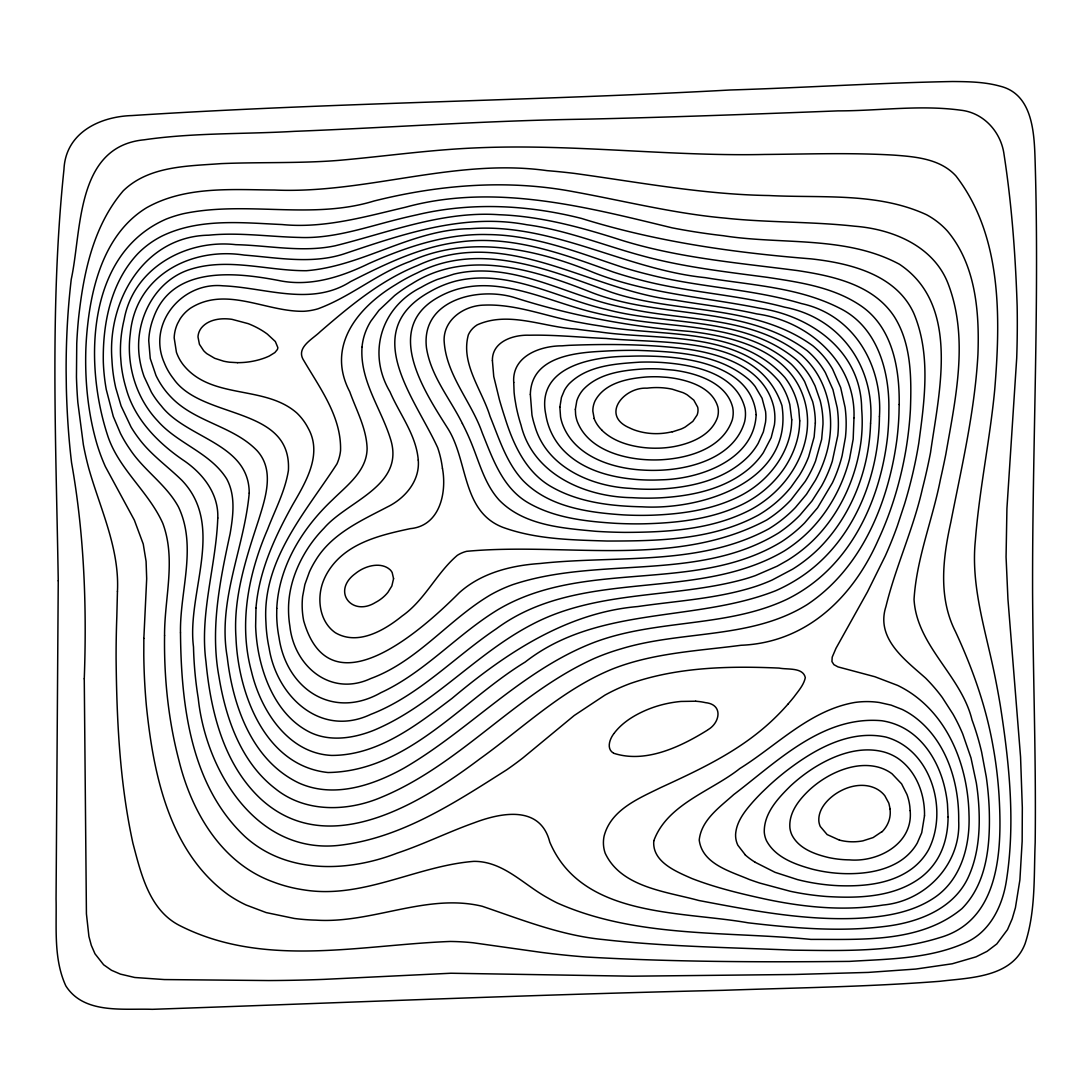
<?xml version="1.0" encoding="UTF-8"?>
<svg xmlns="http://www.w3.org/2000/svg" width="1091" height="1091" viewBox="0 0 1091 1091"><rect width="100%" height="100%" fill="white"/><g stroke="black" fill="none" stroke-linecap="round" stroke-linejoin="round"><path stroke-width="1.5" d="M613.769 733.779C609.964 738.634 606.078 748.603 613.278 752.995M614.11 733.302C622.143 722.637 633.898 715.437 645.995 710.2A104.545 94.903 -16 0 1 655.896 706.518A102.09 92.68 -16 0 1 662.387 704.65A108.214 98.231 -16 0 1 681.07 701.445L695.69 701.213M787.825 704.295L790.348 701.349A195.548 177.519 -16 0 0 794.112 696.767C798.462 690.848 803.753 685.039 805.308 677.661C803.031 667.119 787.538 669.792 779.097 668.087C729.252 665.892 677.961 666.969 630.393 683.471A165.873 150.572 -16 0 0 604.932 695.131L574.234 715.491L523.121 757.74A328.486 298.184 -16 0 1 506.66 769.837C455.588 802.185 402.729 837.288 341.415 845.061C257.326 856.121 205.913 771.337 198.248 698.335A449.751 408.266 -16 0 1 193.502 646.977C186.534 592.454 225.714 526.162 181.924 480.367C167.673 466.389 150.967 454.811 138.939 438.637A141.653 128.588 -16 0 1 131.043 426.99L121.074 405.907L115.728 387.755A192.084 174.369 -16 0 1 111.937 359.73C107.218 300.952 144.162 236.229 208.708 235.192C239.011 232.165 269.286 236.788 299.575 237.443C330.859 238.711 360.944 228.905 390.837 221.105A530.281 481.376 -16 0 1 416.994 214.804C471.107 201.93 527.935 204.835 581.598 218.459C656.073 241.711 733.247 252.635 810.804 258.84C849.616 263.081 895.956 274.346 913.753 313.212C931.073 354.193 924.568 400.247 918.799 443.014A512.77 465.489 -16 0 1 914.776 464.452L913.303 471.135A550.873 500.073 -16 0 1 904.494 504.219L897.388 525.794A450.76 409.193 -16 0 1 885.292 555.919L867.468 591.868L835.992 648.299L832.201 657.15L831.942 661.582L833.906 664.651L837.983 666.887L874.887 676.734L897.634 685.407A115.51 104.859 -16 0 1 912.703 694.258C950.847 721.178 968.017 769.264 968.999 814.541C970.185 845.034 961.539 878.76 935.273 897.075C912.021 913.112 883.151 917.136 855.562 918.404C802.717 920.449 750.444 910.289 698.772 900.484C666.437 891.565 621.12 887.447 605.178 853.176A38.171 34.653 -16 0 1 604.1 836.088C610.878 809.849 638.385 798.585 660.45 787.716C694.271 772.142 728.461 756.308 757.768 732.947A219.782 199.517 -16 0 0 771.255 721.369L774.133 718.642A232.56 211.122 -16 0 0 787.825 704.295M881.951 831.628L873.127 837.574L862.886 840.861A49.913 45.304 -16 0 1 839.484 840.097M708.454 729.415C720.033 722.447 723.306 704.404 705.454 702.645A56.296 51.1 -16 0 0 695.69 701.254M707.991 729.797C681.029 746.653 645.681 763.7 613.728 753.267M672.261 431.886L681.029 429.063A40.299 36.589 -16 0 0 685.175 427.045L692.84 421.385L697.081 415.057A15.888 14.415 -16 0 0 697.858 412.125A15.41 13.992 -16 0 0 697.667 407.134L693.794 400.124L687.275 394.887A41.063 37.271 -16 0 0 682.98 392.637L672.165 389.173A71.133 64.574 -16 0 0 646.99 388.178C623.575 386.882 600.241 415.616 629.848 428.027A47.731 43.34 -16 0 0 633.789 429.745L635.139 430.236A62.978 57.168 -16 0 0 672.22 431.736M237.579 362.676L229.683 362.212A57.809 52.477 -16 0 1 223.56 361.162L214.75 358.325L206.963 353.743A31.066 28.202 -16 0 1 203.608 350.634L199.435 344.306L198.003 336.996A17.565 15.942 -16 0 1 198.93 332.36A17.156 15.574 -16 0 1 201.726 327.518C207.263 321.013 216.209 318.79 224.446 318.79A50.336 45.699 -16 0 1 232.042 319.349L248.148 323.632A89.421 81.17 -16 0 1 260.926 329.837A80.911 73.452 -16 0 1 267.377 334.132L275.341 341.538L277.823 347.524A6.082 5.523 -16 0 1 277.319 349.597L274.85 352.584L269.313 356.007A53.841 48.877 -16 0 1 261.431 359.048L259.549 359.635A72.674 65.965 -16 0 1 237.579 362.662M839.47 840.152L827.128 834.56L820.296 826.514A20.415 18.533 -16 0 1 818.836 820.991C818.168 810.149 826.037 800.849 834.315 794.821A49.872 45.277 -16 0 1 841.897 790.279C852.426 785.015 865.504 783.202 876.305 788.725A28.693 26.048 -16 0 1 884.828 795.748L888.838 803.194L890.147 809.086M754.945 862.163L775.046 872.323L797.426 879.578A198.657 180.342 -16 0 0 820.296 884.037A191.798 174.11 -16 0 0 838.406 885.687C863.731 886.588 891.252 884.119 912.226 868.491A60.591 55.014 -16 0 0 928.646 849.589C948.625 810.054 931.196 749.667 885.919 737.066C848.893 729.224 813.368 749.953 785.179 771.842A263.777 239.447 -16 0 0 769.373 785.302L762.118 792.216A226.996 206.063 -16 0 0 753.008 801.803C744.867 811.077 736.357 821.646 735.593 834.492A27.998 25.407 -16 0 0 737.83 845.198L745.371 854.976M601.837 430.195C612.665 440.819 627.83 445.551 642.572 447.433A102.118 92.708 -16 0 0 655.064 448.21L659.114 448.156A94.59 85.862 -16 0 0 673.843 446.628C691.149 443.396 710.964 435.418 717.442 417.594A25.12 22.802 -16 0 0 718.26 413.38A24.738 22.461 -16 0 0 717.851 406.902C712.573 388.873 692.39 381.632 675.656 378.536A110.082 99.936 -16 0 0 667.078 377.35L659.455 376.831A124.442 112.973 -16 0 0 646.745 376.968C627.993 378.427 604.891 382.641 595.127 400.752A26.266 23.838 -16 0 0 592.849 411.171L594.172 418.426M462.407 423.594C450.024 398.542 430.822 376.163 426.472 347.811C420.594 299.098 479.726 286.319 515.538 297.898C572.352 315.981 630.898 326.809 690.33 331.473C733.725 336.669 787.279 349.979 803.249 396.388A94.822 86.08 -16 0 1 807.299 415.453C808.554 430.127 805.335 444.91 799.294 458.247A111.855 101.545 -16 0 1 789.952 474.68A110.055 99.895 -16 0 1 751.631 509.183C712.846 529.735 667.747 532.299 624.707 532.381A498.314 452.356 -16 0 1 595.727 531.303C562.41 528.153 524.116 525.562 499.31 500.237C485.659 485.304 480.135 465.38 472.921 446.969A286.197 259.808 -16 0 0 462.393 423.594M442.455 468.339C446.955 492.723 439.864 525.876 410.366 528.63C379.75 535.176 345.438 543.223 327.927 571.848A61.982 56.268 -16 0 0 322.295 584.026C316.949 600.814 320.127 622.143 335.401 632.766C357.943 645.913 384.332 630.407 402.115 616.02C425.026 599.941 436.468 573.048 457.361 555.305A28.639 25.993 -16 0 1 466.607 551.323C565.915 542.05 674.865 568.943 766.768 519.971A120.31 109.223 -16 0 0 790.975 499.896L805.199 481.472A130.743 118.687 -16 0 0 815.55 461.016L821.646 439.346L822.996 424.181A112.468 102.104 -16 0 0 820.2 400.683L815.018 385.791L811.431 378.754A95.394 86.598 -16 0 0 796.566 359.907C743.83 315.817 669.765 326.182 606.937 309.599C557.16 298.334 508.42 268.413 455.929 281.042A95.299 86.503 -16 0 0 430.14 291.597C357.971 331.228 414.989 397.874 437.682 447.719A120.201 109.127 -16 0 1 442.428 468.353M601.905 430.14A37.899 34.407 -16 0 1 594.077 418.467M889.997 809.113A29.607 26.88 -16 0 1 882.101 831.751M754.972 862.135A76.684 69.606 -16 0 1 745.33 855.017M418.262 460.061C420.076 480.858 405.02 498.423 387.237 507.029C360.903 520.762 331.828 533.717 315.749 560.16A99.131 89.98 -16 0 0 309.394 571.984L304.894 584.435L302.63 596.382A97.113 88.166 -16 0 0 303.693 620.806C330.123 713.159 422.49 629.534 459.284 592.727C481.254 572.925 511.229 565.411 540.14 563.488C616.579 555.155 698.813 566.584 768.773 528.862A125.151 113.6 -16 0 0 795.475 507.465L806.426 494.373L815.345 480.354A141.394 128.356 -16 0 0 825.205 457.524C833.988 430.836 832.324 400.383 818.305 375.768A97.126 88.166 -16 0 0 801.858 355.434C751.917 314.985 683.498 321.668 624.12 307.662A322.077 292.374 -16 0 1 610.087 304.416C565.193 292.974 522.48 268.918 474.94 271.127A102.336 92.899 -16 0 0 453.829 274.155L436.945 279.596A113.791 103.304 -16 0 0 421.126 287.356C381.332 307.116 366.958 352.952 389.978 391.805C399.715 414.348 416.216 434.886 418.262 460.061M756.158 414.607C754.222 459.938 700.013 479.031 661.255 479.822A179.238 162.709 -16 0 1 636.435 479.467C609.951 477.312 582.021 469.771 563.133 449.969A78.443 71.215 -16 0 1 552.578 435.159A80.789 73.342 -16 0 1 547.9 423.717A80.161 72.77 -16 0 1 545.827 414.675C535.681 366.153 593.109 356.525 628.211 356.293A294.625 267.459 -16 0 1 653.195 356.239C691.885 357.316 751.713 367.094 756.158 414.607M853.98 417.771L853.176 439.155L849.562 458.806A181.965 165.191 -16 0 1 839.17 487.922C831.71 503.797 821.714 518.484 809.345 530.962A137.439 124.769 -16 0 1 784.334 550.941C696.044 602.887 580.876 566.297 496.323 628.784C454.374 657 418.835 695.758 370.885 714.319C320.549 738.13 276.759 696.44 269.136 648.19A181.201 164.496 -16 0 1 265.931 622.279C261.895 560.16 305.603 512.334 336.955 463.88A49.068 44.54 -16 0 0 340.542 450.706C341.592 417.035 320.236 388.573 303.925 360.753C295.075 347.743 312.653 339.206 320.359 331.555C350.034 305.916 380.814 280.264 417.594 265.495C505.597 224.569 588.785 290.451 675.193 300.175C702.386 304.73 729.865 307.812 756.786 313.908C808.649 320.986 855.93 362.635 853.98 417.771M910.153 810.627C913.358 843.629 878.323 862.408 849.466 859.872A99.376 90.212 -16 0 1 828.669 857.567C814.772 854.253 798.967 848.662 791.998 835.147A28.202 25.598 -16 0 1 789.925 828.096C788.52 812.795 799.076 799.635 809.59 789.761A95.053 86.284 -16 0 1 830.837 774.842C845.348 767.3 862.545 762.841 878.705 767.273A42.508 38.594 -16 0 1 892.043 773.792L901.616 783.883L906.989 794.534A64.901 58.914 -16 0 1 909.826 806.494L910.153 810.627M58.246 580.807L56.064 898.889C56.718 927.923 53.377 958.771 65.828 985.882C83.98 1014.425 123.147 1008.316 152.304 1009.325C342.588 1002.752 532.817 994.624 723.183 990.314C795.38 987.791 867.7 986.878 939.76 981.3C970.213 977.659 1012.23 977.631 1025.104 943.62C1035.782 911.162 1033.804 876.318 1035.182 842.607C1036.177 759.172 1033.041 675.779 1032.591 592.358C1032.222 448.415 1039.532 304.525 1035.1 160.582C1034.268 133.061 1032.836 94.017 999.902 86.134C984.491 81.852 968.358 81.634 952.47 81.525C878.323 82.861 804.285 87.744 730.165 89.994C530.908 100.918 331.05 102.69 131.902 115.564C99.513 116.56 65.596 132.87 63.974 169.31C49.6 305.985 56.077 443.71 58.246 580.807M84.266 678.766L86.421 913.822L88.916 936.446L91.303 945.338L94.972 953.779L103.645 964.785L111.5 970.281L120.392 974.113L134.793 977.495L164.386 979.568L268.604 980.55A1463.454 1328.483 -16 0 0 324.054 979.363L450.91 973.24L632.084 976.2L794.453 974.481L868.341 972.408L915.84 969.053L952.252 963.776L975.981 956.875L987.055 951.352L996.806 943.933L1007.511 929.6L1012.189 918.84L1015.421 907.726L1019.894 879.919L1022.158 841.256L1022.322 807.749L1020.562 756.99L1007.948 599.245L1006.066 556.983L1006.925 508.529L1016.703 358.148A1198.382 1087.863 -16 0 0 1017.153 306.08C1015.503 255.471 1011.78 204.74 1004.075 154.677C1001.183 132.147 983.755 112.618 960.653 110.191C920.04 104.668 878.882 110.9 838.106 110.873C753.349 114.173 668.578 117.323 583.767 119.205C487.213 120.556 390.878 127.592 294.406 131.343C244.384 134.261 193.871 132.584 144.176 139.798C75.524 146.385 81.852 230.501 71.256 279.241A872.064 791.643 -16 0 0 67.124 328.773A959.807 871.3 -16 0 0 66.128 371.008L66.346 387.769A1011.916 918.595 -16 0 0 67.328 413.039A978.982 888.688 -16 0 0 69.088 438.473A841.775 764.136 -16 0 0 71.57 462.761C84.252 534.126 86.885 606.446 84.266 678.766M164.564 635.603C163.964 677.647 168.273 719.937 178.992 760.659C191.511 811.513 221.146 862.886 272.682 881.746A143.617 130.374 -16 0 0 303.557 889.833C362.539 899.53 416.421 865.831 473.889 861.358C503.196 861.154 523.557 884.651 547.518 897.77A195.071 177.083 -16 0 0 557.065 902.898C636.298 938.178 726.388 931.155 810.954 939.406C861.822 939.201 920.286 943.156 961.921 908.639C987.314 882.933 990.246 844.461 989.264 810.19A381.986 346.761 -16 0 0 986.25 776.765L981.627 752.067A333.437 302.698 -16 0 0 972.013 719.896C961.226 675.465 916.685 645.927 914.04 599.395C916.549 558.374 932.56 519.711 940.401 479.59A1163.361 1056.074 -16 0 0 945.842 454.142C955.457 398.883 968.89 339.492 948.625 285.051C934.537 246.375 893.024 229.178 854.744 226.219C811.609 221.459 768.078 222.741 724.915 218.105C673.952 213.55 624.257 200.935 574.03 191.798C507.615 179.129 439.237 184.652 373.995 201.017C311.617 220.177 246.171 200.417 183.247 213.727A113.914 103.413 -16 0 0 166.377 219.005C86.366 253.644 84.13 362.853 107.3 434.45C117.978 468.707 148.431 491.182 162.791 523.312C176.319 559.533 164.359 598.291 164.564 635.603M180.492 632.821C181.12 703.954 190.216 785.275 245.052 836.647C286.538 874.327 347.824 872.268 397.192 853.121C423.39 844.379 448.196 832.038 474.203 822.791C502.024 812.25 540.413 805.24 549.769 842.075C581.926 917.886 680.279 910.835 748.126 922.809C793.184 928.059 838.87 932.082 884.119 926.532C916.849 922.781 952.62 909.812 967.826 878.214C978.136 856.421 980.113 831.847 978.927 808.076A295.688 268.413 -16 0 0 976.322 782.888L970.99 757.918L962.726 733.943A224.841 204.099 -16 0 0 953.002 714.128L942.338 697.572A187.638 170.332 -16 0 0 936.228 689.757A205.203 186.288 -16 0 0 925.673 678.166C904.971 659.728 875.555 638.549 885.947 606.487C895.697 566.502 913.426 528.862 922.44 488.604A720.646 654.191 -16 0 0 930.514 452.683C939.051 391.969 960.721 305.18 899.448 264.254C845.661 235.342 781.756 244.916 723.388 235.724A635.958 577.303 -16 0 1 672.192 227.855C585.458 206.84 494.414 182.811 405.525 207.222C365.049 216.7 324.163 228.674 282.092 224.541C242.079 222.769 199.503 217.968 162.191 235.956A86.353 78.388 -16 0 0 137.684 253.835C110.777 282.528 102.581 323.754 103.318 361.967A236.106 214.327 -16 0 0 106.291 389.623L113.287 416.476L120.419 433.318A156.763 142.307 -16 0 0 129.829 449.11C143.739 470.344 166.309 484.499 178.488 506.988C197.335 546.796 179.701 591.117 180.492 632.821M143.848 638.412L143.794 655.077A750.09 680.92 -16 0 0 146.426 706.191C153.395 774.242 169.269 851.989 228.169 894.688A131.684 119.533 -16 0 0 246.116 905.012L266.177 912.581L294.297 918.458A195.63 177.588 -16 0 0 316.104 920.136C372.126 923.791 426.513 892.902 482.167 906.253C521.907 919.768 561.32 935.587 603.541 939.583C666.478 946.715 729.92 947.493 793.143 950.166C842.007 950.656 892.37 952.443 939.569 937.687C1001.047 920.272 1002.07 847.23 999.029 795.298A524.689 476.303 -16 0 0 996.71 770.451A497.591 451.701 -16 0 0 992.96 745.889C985.978 706.177 972.354 667.992 955.416 631.498C938.096 597.377 942.869 558.265 950.793 522.344C961.676 466.73 974.795 411.252 977.931 354.507C979.486 312.149 975.859 264.99 947.479 231.115A86.162 78.225 -16 0 0 926.627 214.777C877.519 192.071 821.728 198.235 769.046 195.534C703.572 194.553 639.162 182.292 574.493 173.414A631.525 573.28 -16 0 0 547.068 170.646C455.083 157.745 366.085 194.048 274.537 190.025C231.701 189.711 185.375 185.893 146.63 207.713C107.341 231.66 92.967 279.351 87.948 322.527A386.159 350.552 -16 0 0 85.848 349.215C84.853 380.882 87.948 412.862 96.758 443.355A227.664 206.663 -16 0 0 105.377 466.621L134.37 520.162L143.235 544.014L146.085 561.374L146.685 578.721L143.848 638.412M575.366 409.343L575.612 414.498A41.567 37.735 -16 0 0 577.166 421.208C586.917 446.928 616.688 457.102 641.863 459.379A128.438 116.601 -16 0 0 660.737 459.788C688.271 458.343 722.733 448.674 732.375 419.571A32.853 29.825 -16 0 0 732.729 407.584C727.302 385.3 702.986 375.618 682.652 371.622A134.984 122.533 -16 0 0 673.583 370.149L659.81 368.949A169.678 154.036 -16 0 0 645.149 368.853C623.493 370.176 598.632 372.999 583.017 389.814A33.589 30.493 -16 0 0 576.812 400.806L575.366 409.343M276.773 608.383L276.705 615.733A153.286 139.143 -16 0 0 279.037 637.594C286.387 688.489 332.209 720.278 380.827 692.717C424.945 672.315 457.17 634.321 498.369 609.419C585.021 558.319 695.635 594.063 781.497 541.777A133.525 121.21 -16 0 0 804.626 522.93L817.609 507.751L832.406 482.836A166.377 151.035 -16 0 0 842.116 455.724L845.43 437.382A150.081 136.239 -16 0 0 845.089 407.379L840.684 387.66L832.651 369.276A98.654 89.557 -16 0 0 812.945 345.874C754.481 303.407 677.32 314.358 611.396 292.279C550.341 270.5 480.804 240.484 417.567 272.777A166.405 151.063 -16 0 0 395.61 284.696C357.575 307.444 325.936 346.311 349.747 391.737C356.348 410.284 366.44 428.272 367.108 448.346C366.971 470.807 347.183 485.29 332.687 499.637C302.507 527.976 278.805 566.188 276.773 608.383M513.738 382.395L514.093 392.255A151.335 137.384 -16 0 0 514.925 399.129L516.138 406.22A203.035 184.311 -16 0 0 521.034 425.135C533.076 474.599 585.267 496.991 632.03 497.673A237.279 215.391 -16 0 0 660.696 497.81C692.035 495.996 725.038 489.136 749.517 468.23A81.157 73.67 -16 0 0 763.305 452.724L771.173 437.668L774.433 424.781A62.501 56.746 -16 0 0 773.764 407.011C763.618 364.135 714.169 351.643 676.011 347.756C640.608 344.088 604.891 343.938 569.352 345.329A255.908 232.315 -16 0 0 562.097 345.833C540.345 345.779 511.884 356.021 513.738 382.395M559.86 407.134L560.556 416.898A57.509 52.204 -16 0 0 562.397 423.894C574.139 455.929 611.069 468.271 642.313 470.03A153.49 139.334 -16 0 0 663.205 470.071C695.022 468.148 734.857 455.82 744.662 421.603A40.544 36.808 -16 0 0 745.017 408.443C736.111 372.672 692.717 364.558 661.31 362.457A220.737 200.376 -16 0 0 639.735 362.157C615.338 363.794 587.108 365.499 568.888 384.032A36.03 32.716 -16 0 0 564.374 390.414L561.456 397.383L559.86 407.134M117.446 591.431L116.819 616.797A1257.378 1141.418 -16 0 0 116.096 658.268C116.71 720.224 119.696 782.629 132.938 843.329C140.916 873.236 149.003 909.417 178.924 925.168C263.736 968.672 360.016 944.847 450.297 941.465A236.338 214.545 -16 0 1 473.139 942.774L540.768 952.307A831.219 754.563 -16 0 0 586.044 957.012C673.733 962.044 761.695 962.235 849.507 961.389C888.442 958.989 929.437 958.975 965.712 942.624C990.205 931.796 1002.615 905.68 1006.434 880.478C1015.489 822.587 1009.325 763.427 1000.379 705.918A1062.661 964.662 -16 0 0 994.296 673.147C985.296 629.452 970.745 585.758 975.354 540.522C979.254 489.982 989.878 440.259 994.706 389.814C1000.583 317.836 1002.234 236.011 955.975 175.992C940.292 158.768 915.554 156.709 893.788 155.113C850.789 152.576 807.722 154.117 764.696 154.458C667.978 156.545 571.548 143.48 474.858 147.94C429.172 149.862 383.896 156.436 338.387 160.404C299.357 163.514 260.176 161.986 221.091 163.623C187.611 166.159 149.017 165.777 123.269 190.789C93.267 225.81 83.53 272.968 78.634 317.645A563.229 511.284 -16 0 0 76.752 343.474L76.452 376.995A578.653 525.289 -16 0 0 77.856 402.552L83.366 444.678A374.513 339.969 -16 0 0 88.794 468.448C100.249 508.924 119.615 548.323 117.446 591.431M217.777 518.02C216.073 566.106 199.489 613.115 205.967 661.678C210.59 710.514 223.123 763.018 259.876 798.08C327.314 861.276 420.212 803.726 479.835 758.886C523.285 727.711 562.52 689.294 612.719 668.906C653.604 652.841 697.981 650.918 741.048 645.272C806.44 642.667 852.698 597.582 878.078 540.29C891.497 511.502 900.62 480.804 905.966 449.506A435.582 395.419 -16 0 0 910.426 409.384C911.503 378.154 911.517 343.924 894.252 316.581C873.25 284.642 833.06 276.023 797.766 270.623C736.752 262.672 674.906 257.721 616.06 238.479C578.135 226.519 539.227 216.154 499.269 214.736C442.551 210.768 389.201 232.369 335.223 245.775C302.343 252.744 268.918 245.42 235.82 244.67C186.425 239.038 133.402 267.909 124.142 319.581A151.172 137.234 -16 0 0 120.556 356.007L121.169 364.039A160.909 146.071 -16 0 0 125.956 387.864C134.179 418.562 157.172 442.169 182.661 459.761C202.312 472.771 218.773 493.227 217.777 518.02M492.409 360.644L493.746 376.477L499.419 399.701A599.477 544.191 -16 0 0 504.956 417.73C513.343 444.733 526.244 472.853 552.087 487.172C579.294 502.528 611.246 506.129 641.972 506.81C702.113 510.37 793.675 481.649 781.947 405.593C757.959 334.582 666.124 344.361 606.187 338.455C580.562 337.419 554.964 334.678 529.299 335.223C513.466 334.61 491.918 341.483 492.409 360.644M899.189 404.502L898.998 413.312A355.911 323.086 -16 0 1 896.911 439.468C888.497 502.474 861.945 568.029 807.313 604.509C751.399 639.503 682.202 630.134 621.052 648.859A202.708 184.011 -16 0 0 594.2 658.487C516.248 693.562 460.593 764.546 381.359 797.276C347.497 811.704 305.33 812.89 275.491 788.793C240.852 762.268 225.755 718.219 218.964 676.693C210.072 628.675 219.959 580.521 230.133 533.649C233.16 515.62 235.806 495.723 226.723 478.922C210.304 452.629 177.724 443.778 157.69 420.908C135.966 397.901 126.092 364.789 130.306 333.56C135.598 275.518 190.966 246.921 244.207 255.089C277.209 257.626 311.344 264.39 343.706 253.998C402.484 234.265 463.839 212.909 526.708 224.732C566.365 229.983 603.555 245.352 641.944 255.717C683.007 267.036 725.433 271.754 767.532 277.373C799.676 282.269 833.483 287.124 860.949 305.848C892.67 327.477 899.666 368.731 899.189 404.502M362.021 347.143C359.648 381.359 382.027 409.616 391.137 441.119C403.615 486.409 347.306 501.055 324 528.221A131.834 119.669 -16 0 0 308.971 546.646C296.725 564.947 288.583 586.508 288.529 608.723A125.11 113.573 -16 0 0 289.879 626.166C294.093 665.933 330.246 697.326 370.735 678.547C417.498 661.364 448.415 619.756 490.405 594.922A132.106 119.915 -16 0 1 512.688 584.667C599.041 555.81 698.649 582.171 778.729 532.872A129.406 117.473 -16 0 0 800.003 515.116L811.977 501.001L821.632 485.877A153.026 138.912 -16 0 0 832.31 461.193L837.779 435.609A135.652 123.133 -16 0 0 837.22 407.789L832.938 389.61L825.369 372.631A98.217 89.162 -16 0 0 807.299 350.784C745.412 304.525 662.223 319.486 592.508 292.824C536.09 270.445 468.23 248.012 412.125 283.646A136.961 124.333 -16 0 0 394.615 295.552L379.013 310.253L370.845 321.19A65.31 59.282 -16 0 0 362.021 347.143M879.428 416.626C878.869 476.835 853.885 539.977 803.344 575.257A154.267 140.043 -16 0 1 775.769 590.695C694.408 622.743 597.8 605.232 525.166 662.06C461.643 700.722 408.143 771.31 328.009 772.523C264.554 765.827 238.124 692.962 235.97 637.58C233.174 597.036 246.157 558.115 258.567 520.162C265.427 497.946 275.014 470.303 257.012 450.597C233.119 425.885 195.275 422.299 171.355 397.424A94.931 86.175 -16 0 1 155.945 375.372L150.244 358.489L148.731 340.651A82.166 74.583 -16 0 1 153.558 317.604C172.31 265.563 234.851 272.123 278.41 280.428C309.858 287.138 340.897 277.1 368.935 263.531C406.479 246.866 446.628 233.31 488.209 234.565C535.163 235.042 579.116 252.921 623.002 267.431A455.697 413.68 -16 0 0 649.322 274.7C699.44 287.519 751.863 288.747 801.503 303.584C853.858 314.958 882.81 365.43 879.428 416.626M948.079 816.941C947.997 833.224 944.206 849.944 934.564 863.308A66.21 60.1 -16 0 1 921.377 877.082C894.552 897.402 858.808 898.425 826.555 896.502A262.822 238.588 -16 0 1 790.32 891.279L759.731 883.055A357.18 324.232 -16 0 1 749.381 879.51C730.384 871.368 702.277 864.058 699.222 840.056C701.308 819.873 719.774 807.19 733.711 794.603C777.324 761.504 822.682 715.41 881.855 720.742A66.156 60.046 -16 0 1 896.72 724.779C922.631 735.157 938.533 761.232 944.67 787.457A153.504 139.348 -16 0 1 947.465 804.04L948.079 816.941M530.349 394.41L531.972 415.071A120.392 109.291 -16 0 0 534.822 425.981C546.496 466.893 590.504 486.191 629.834 488.359A206.39 187.352 -16 0 0 659.25 489.082C691.38 487.445 725.897 479.672 749.012 455.724A70.765 64.246 -16 0 0 758.177 443.369L763.359 431.886L765.527 422.231A54.618 49.586 -16 0 0 765.568 411.457L762.091 398.297L755.163 386.487A67.397 61.178 -16 0 0 749.585 380.241C719.392 353.607 676.42 351.807 638.14 350.388A436.632 396.374 -16 0 0 602.859 351.234C574.234 352.679 531.222 356.866 530.349 394.41M653.782 840.875C651.995 861.904 676.093 871.518 691.858 878.5C715.478 887.665 740.175 893.597 764.886 898.998C803.59 907.235 843.82 911.326 883.124 905.025C925.563 901.18 960.98 864.195 958.689 820.868C959.262 781.92 946.006 739.63 913.276 716.037A84.893 77.066 -16 0 0 902.298 709.491L891.142 705.127L879.36 702.495A80.27 72.865 -16 0 0 854.826 702.454C809.877 710.2 777.106 745.303 739.807 768.555C711.291 791.22 667.146 804.094 653.782 840.875M249.225 493.105C244.316 548.187 217.245 600.65 227.255 657.177C232.806 705.645 251.748 760.332 298.702 782.915C333.478 798.68 372.74 785.547 404.147 768.037C468.871 730.397 520.502 671.851 590.872 643.676C653.741 618.556 725.256 628.389 786.843 599.354A145.853 132.406 -16 0 0 807.313 587.285C855.944 553.505 880.805 494.782 887.46 437.505A294.024 266.913 -16 0 0 888.851 410.502C889.711 371.472 877.478 326.823 839.729 308.235C798.135 286.988 750.526 285.187 705.263 277.646C624.966 269.491 552.182 222.346 469.976 228.715C412.18 229.192 363.085 266.177 306.476 270.704C267.131 270.977 226.873 256.821 188.238 270.036C152.331 282.542 133.443 323.959 139.825 360.125A114.719 104.136 -16 0 0 144.135 376.681L151.363 392.133A106.454 96.635 -16 0 0 161.359 405.988C186.697 438.787 249.225 443.219 249.225 493.105M791.725 419.844C791.616 441.391 781.033 461.711 766.168 476.862A97.017 88.071 -16 0 1 742.562 494.605C714.837 509.524 682.939 514.066 651.845 515.211A320.345 290.806 -16 0 1 623.629 514.911C588.322 512.579 549.264 507.26 523.257 480.817C506.36 462.789 499.173 438.65 490.023 416.271C481.895 389.732 460.457 363.63 468.353 334.828A22.625 20.538 -16 0 1 477.108 324.913C508.515 310.69 543.359 327.15 575.693 329.046A626.289 568.534 -16 0 0 598.564 331.8C658.773 340.719 735.579 329.85 779.151 381.536A80.857 73.397 -16 0 1 789.829 404.652L791.725 419.844M799.73 420.894C799.635 437.736 793.648 454.101 784.402 468.039A105.759 96.008 -16 0 1 760.713 493.05A103.577 94.031 -16 0 1 742.957 504.124C711.973 519.275 676.938 523.066 642.872 523.83A384.905 349.406 -16 0 1 614.969 523.298C585.103 521.362 553.996 517.884 527.676 502.487C502.365 487.513 492.614 458.493 482.208 432.759C471.217 401.229 445.619 374.472 444.092 340.078C443.996 318.967 464.793 305.412 484.172 305.112C517.202 303.734 548.378 317.413 580.562 322.622A431.3 391.519 -16 0 0 600.527 325.991C661.951 337.405 739.234 326.018 784.893 377.5A85.862 77.938 -16 0 1 793.784 392.624A87.362 79.316 -16 0 1 798.735 409.302L799.73 420.894M815.318 423.076L814.145 436.945L808.663 456.747A121.115 109.946 -16 0 1 799.308 475.444L791.152 486.941A115.428 104.777 -16 0 1 758.6 514.979C712.546 540.14 658.255 541.041 607.032 541.027C572.093 539.936 536.158 539.418 502.91 527.362C461.67 511.474 468.244 460.866 447.855 428.518C423.635 390.292 381.918 327.109 439.714 296.466C490.118 269.109 544.873 301.143 595.168 312.803A324.436 294.515 -16 0 0 617.533 317.413C675.656 329.237 744.144 322.213 791.384 364.271A92.98 84.402 -16 0 1 804.667 381.645L812.672 401.665A103.059 93.553 -16 0 1 815.332 423.076M870.577 423.185C869.322 469.225 851.662 515.566 818.946 548.432A144.721 131.37 -16 0 1 792.639 569.161L772.142 580.03A165.45 150.19 -16 0 1 755.872 586.358C717.673 598.754 677.279 600.8 637.785 606.541C566.27 612.637 505.378 653.577 451.919 698.472C416.571 725.16 378.1 755.463 331.65 755.422C287.847 753.417 260.517 709.941 251.421 671.306C238.534 623.657 248.421 573.689 267.636 529.285C275.041 509.906 285.133 491.168 288.406 470.48C291.911 405.579 201.958 419.885 173.537 378.782A76.125 69.101 -16 0 1 164.182 362.539C147.203 323.768 181.788 281.655 223 285.815C265.372 287.506 311.167 306.803 350.497 281.642C384.878 264.199 420.28 246.839 459.011 242.038C512.443 234.701 564.006 254.367 613.374 272.068A418.276 379.695 -16 0 0 639.94 279.841C687.453 292.524 737.08 294.475 784.565 307.171C840.67 317.822 874.996 367.081 870.577 423.185M255.99 607.905L255.635 626.275A210.372 190.966 -16 0 0 258.799 653.7C265.086 685.093 280.687 718.205 310.867 732.716C330.764 741.907 354.03 738.184 373.736 730.329C433.004 705.577 475.294 653.918 531.862 624.543C597.636 589.672 674.606 598.55 744.621 579.062A181.556 164.809 -16 0 0 755.354 575.612L777.16 566.188L787.266 560.474A141.257 128.22 -16 0 0 814.213 539.309C840.37 513.029 856.312 477.503 861.072 440.914A188.129 170.782 -16 0 0 861.658 408.92C861.249 351.561 811.527 315.967 759.254 308.139C704.159 297.147 647.168 293.506 594.377 272.859C536.595 249.021 469.539 234.197 410.093 261.431C377.35 273.309 350.443 296.957 317.822 308.862A57.509 52.204 -16 0 1 303.912 311.276C266.19 312.149 226.055 285.474 190.366 308.262A37.708 34.23 -16 0 0 180.001 319.063L177.533 323.632A41.963 38.103 -16 0 0 174.178 337.883L176.428 352.27A53.227 48.318 -16 0 0 183.07 364.571C211.204 400.206 264.786 384.577 296.97 413.121A66.933 60.769 -16 0 1 308.071 427.999C322.95 454.306 305.63 482.317 292.483 505.106C274.782 536.99 258.99 571.111 255.99 607.905M393.565 578.639L391.86 585.962L387.932 592.331A36.699 33.316 -16 0 1 379.968 599.723A38.267 34.735 -16 0 1 375.481 602.45C351.793 617.151 331.446 591.063 355.311 573.634A37.285 33.848 -16 0 1 362.144 569.161C370.545 564.838 382.382 562.874 390.033 569.679A13.692 12.437 -16 0 1 392.187 572.598L393.565 578.639M924.5 815.809L921.718 832.76L917.272 843.029A52.218 47.404 -16 0 1 899.284 861.549C883.151 871.477 863.649 874.014 845.034 873.646A142.539 129.393 -16 0 1 832.719 872.827A138.857 126.051 -16 0 1 824.96 871.777A147.749 134.125 -16 0 1 812.604 869.241C795.23 864.481 775.496 857.594 766.496 840.711A30.303 27.507 -16 0 1 764.273 832.201C763.823 813.395 777.897 798.394 790.443 786.025A153.19 139.062 -16 0 1 807.013 772.523A145.58 132.147 -16 0 1 814.404 767.573C834.792 754.89 859.872 745.576 883.969 751.985A50.759 46.081 -16 0 1 897.566 758.122C916.126 770.696 924.991 793.975 924.5 815.809"/></g></svg>
